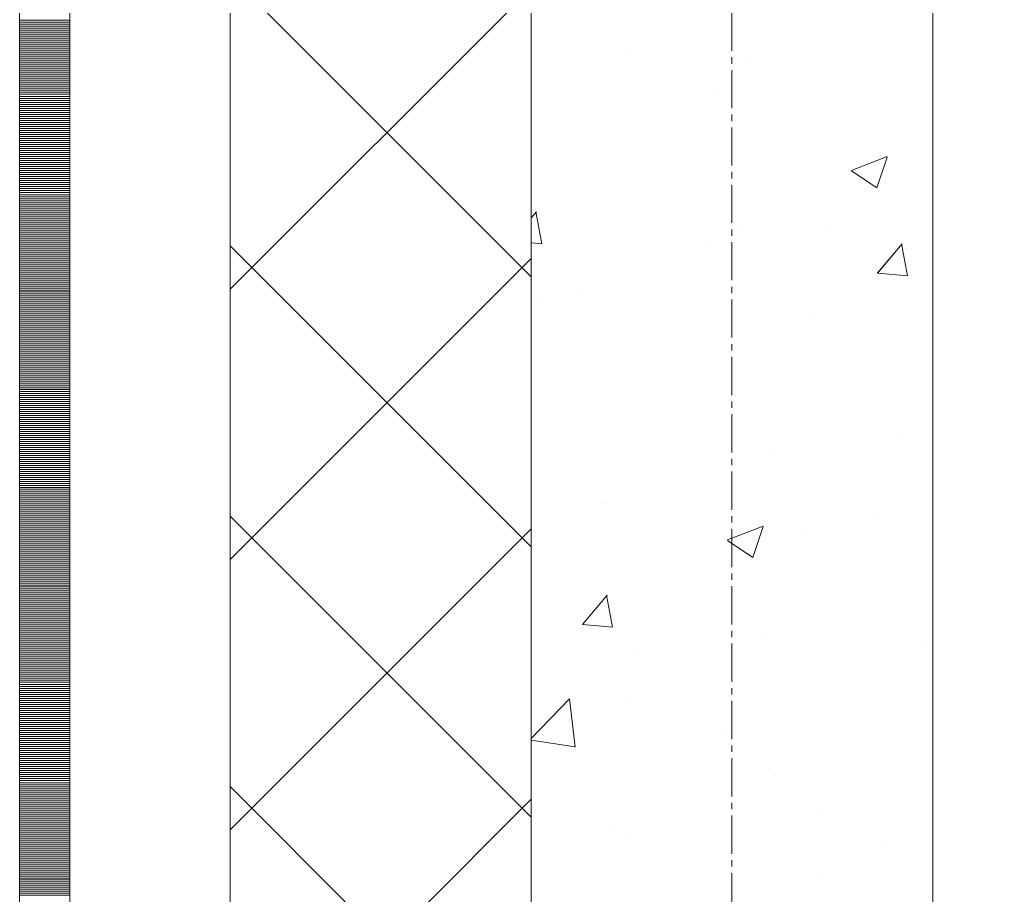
# Model space of a CAD drawing. Header units: millimetres. Extents: x 470010 to 1231400, y -134005 to 421770.
# Drawn here: x 806167.7 to 806654, y 139711.8 to 140148.3 of the extents above; entities that cross this region are included whole.
import ezdxf
from ezdxf.enums import TextEntityAlignment as Align

# ---------------------------------------------------------------- set-up
doc = ezdxf.new("R2010")
doc.units = ezdxf.units.MM
doc.linetypes.add('CENTER2', pattern=[28.575, 19.05, -3.175, 3.175, -3.175])
doc.linetypes.add('DASHED', pattern=[19.05, 12.7, -6.35])
doc.layers.get('Defpoints').update_dxf_attribs({"color": 140})
doc.layers.add('АР_Делит', color=120, linetype='Continuous', lineweight=0, plot=False)
for name, color, linetype, lineweight in [('АР_Стены ПЕНОблок', 52, 'Continuous', 20), ('АР_Тонкая', 254, 'Continuous', 5), ('АР_Утеплитель', 31, 'Continuous', 0), ('АР_Штриховка', 8, 'Continuous', 0)]:
    doc.layers.add(name, color=color, linetype=linetype, lineweight=lineweight)
doc.layers.add('РД_Оси_100', color=7, linetype='Continuous', lineweight=0, true_color=0x525252)
doc.styles.add('style1', font='ARIALN.TTF')

# ---------------------------------------------------------------- blocks, each defined once
blk = doc.blocks.new('СОШ_2200_АР_ОСИ_М100_28.05.24')
at = {"layer": 'АР_Делит', "color": 251, "linetype": 'DASHED', "true_color": 0x636466}
blk.add_lwpolyline([(114955, 135155), (114955, -355), (93595.036, -355), (93595.036, 13855), (94145, 13855), (94145, 68320), (66055, 68320), (66055, 13857.73), (83455, 13857.73), (83455, -355), (45245, -355), (45245, 13145), (44695, 13145), (44695, 26755), (45245, 26755), (45245, 68320), (20455, 68320), (20455, 26755), (27955, 26755), (27955, 13145), (-355, 13145), (-355, 100855)], dxfattribs=at)
at = {"layer": 'РД_Оси_100', "color": 251, "linetype": 'CENTER2', "true_color": 0x636466}
blk.add_line((0, -6155), (0, 139938.679), dxfattribs=at)
blk = doc.blocks.new('A$C9108343f')
at = {"layer": 'АР_Стены ПЕНОблок', "color": 18, "linetype": 'Continuous', "lineweight": 20, "true_color": 0x000000}
for p, q in [((140704.09, 313879.49), (140704.09, 237679.49)), ((140904.09, 237679.49), (140904.09, 313879.49))]:
    blk.add_line(p, q, dxfattribs=at)
at = {"layer": 'АР_Тонкая', "color": 18, "linetype": 'Continuous', "lineweight": 5, "true_color": 0x000000}
for p, q in [((140449.09, 313879.49), (140449.09, 237679.49)), ((140474.09, 313879.49), (140474.09, 237679.49)), ((140474.09, 237679.49), (140474.09, 313879.49)), ((140554.09, 237679.49), (140554.09, 313879.49))]:
    blk.add_line(p, q, dxfattribs=at)
at = {"layer": 'АР_Утеплитель', "color": 18, "linetype": 'Continuous', "lineweight": 0, "true_color": 0x000000}
for p, q in [((140554.09, 313879.49), (140554.09, 237679.49)), ((140704.09, 237679.49), (140704.09, 313879.49))]:
    blk.add_line(p, q, dxfattribs=at)
at = {"layer": 'АР_Штриховка', "color": 18, "linetype": 'Continuous', "lineweight": 0, "true_color": 0x000000}
for p, q in [((140704.09, 240386.38), (140554.09, 240536.38)), ((140554.09, 240380.09), (140704.09, 240530.09)), ((140449.09, 240514.24), (140474.09, 240514.24)), ((140449.09, 240513.24), (140474.09, 240513.24)), ((140449.09, 240512.24), (140474.09, 240512.24)), ((140449.09, 240511.24), (140474.09, 240511.24)), ((140449.09, 240510.24), (140474.09, 240510.24)), ((140449.09, 240509.24), (140474.09, 240509.24)), ((140449.09, 240508.24), (140474.09, 240508.24)), ((140449.09, 240507.24), (140474.09, 240507.24)), ((140449.09, 240506.24), (140474.09, 240506.24)), ((140449.09, 240505.24), (140474.09, 240505.24)), ((140449.09, 240504.24), (140474.09, 240504.24)), ((140449.09, 240503.24), (140474.09, 240503.24)), ((140449.09, 240502.24), (140474.09, 240502.24)), ((140449.09, 240501.24), (140474.09, 240501.24)), ((140449.09, 240500.24), (140474.09, 240500.24)), ((140449.09, 240499.24), (140474.09, 240499.24)), ((140449.09, 240498.24), (140474.09, 240498.24)), ((140449.09, 240497.24), (140474.09, 240497.24)), ((140449.09, 240496.24), (140474.09, 240496.24)), ((140753.46, 240498.26), (140753.46, 240498.26)), ((140812.24, 240496.25), (140812.24, 240496.25)), ((140449.09, 240495.24), (140474.09, 240495.24)), ((140449.09, 240494.24), (140474.09, 240494.24)), ((140449.09, 240493.24), (140474.09, 240493.24)), ((140449.09, 240492.24), (140474.09, 240492.24)), ((140449.09, 240491.24), (140474.09, 240491.24)), ((140449.09, 240490.24), (140474.09, 240490.24)), ((140449.09, 240489.24), (140474.09, 240489.24)), ((140449.09, 240488.24), (140474.09, 240488.24)), ((140449.09, 240487.24), (140474.09, 240487.24)), ((140449.09, 240486.24), (140474.09, 240486.24)), ((140449.09, 240485.24), (140474.09, 240485.24)), ((140449.09, 240484.24), (140474.09, 240484.24)), ((140449.09, 240483.24), (140474.09, 240483.24)), ((140449.09, 240482.24), (140474.09, 240482.24)), ((140449.09, 240481.24), (140474.09, 240481.24)), ((140449.09, 240480.24), (140474.09, 240480.24)), ((140449.09, 240479.24), (140474.09, 240479.24)), ((140449.09, 240478.24), (140474.09, 240478.24)), ((140449.09, 240477.24), (140474.09, 240477.24)), ((140796.73, 240479.33), (140796.73, 240479.33)), ((140449.09, 240476.24), (140474.09, 240476.24)), ((140449.09, 240475.24), (140474.09, 240475.24)), ((140449.09, 240474.24), (140474.09, 240474.24)), ((140449.09, 240473.24), (140474.09, 240473.24)), ((140449.09, 240472.24), (140474.09, 240472.24)), ((140449.09, 240471.24), (140474.09, 240471.24)), ((140449.09, 240470.24), (140474.09, 240470.24)), ((140449.09, 240469.24), (140474.09, 240469.24)), ((140449.09, 240468.24), (140474.09, 240468.24)), ((140449.09, 240467.24), (140474.09, 240467.24)), ((140449.09, 240466.24), (140474.09, 240466.24)), ((140449.09, 240465.24), (140474.09, 240465.24)), ((140449.09, 240464.24), (140474.09, 240464.24)), ((140449.09, 240463.24), (140474.09, 240463.24)), ((140449.09, 240462.24), (140474.09, 240462.24)), ((140449.09, 240461.24), (140474.09, 240461.24)), ((140449.09, 240460.24), (140474.09, 240460.24)), ((140449.09, 240459.24), (140474.09, 240459.24)), ((140449.09, 240458.24), (140474.09, 240458.24)), ((140449.09, 240457.24), (140474.09, 240457.24)), ((140449.09, 240456.24), (140474.09, 240456.24)), ((140449.09, 240455.24), (140474.09, 240455.24)), ((140449.09, 240454.24), (140474.09, 240454.24)), ((140449.09, 240453.24), (140474.09, 240453.24)), ((140449.09, 240452.24), (140474.09, 240452.24)), ((140449.09, 240451.24), (140474.09, 240451.24)), ((140449.09, 240450.24), (140474.09, 240450.24)), ((140449.09, 240449.24), (140474.09, 240449.24)), ((140449.09, 240448.24), (140474.09, 240448.24)), ((140449.09, 240447.24), (140474.09, 240447.24)), ((140449.09, 240446.24), (140474.09, 240446.24)), ((140449.09, 240445.24), (140474.09, 240445.24)), ((140449.09, 240444.24), (140474.09, 240444.24)), ((140449.09, 240443.24), (140474.09, 240443.24)), ((140863.67, 240439.36), (140881.45, 240446.19)), ((140876.23, 240430.66), (140881.38, 240446.01)), ((140449.09, 240442.24), (140474.09, 240442.24)), ((140449.09, 240441.24), (140474.09, 240441.24)), ((140449.09, 240440.24), (140474.09, 240440.24)), ((140449.09, 240439.24), (140474.09, 240439.24)), ((140449.09, 240438.24), (140474.09, 240438.24)), ((140863.59, 240439.18), (140876.22, 240430.66)), ((140449.09, 240437.24), (140474.09, 240437.24)), ((140449.09, 240436.24), (140474.09, 240436.24)), ((140449.09, 240435.24), (140474.09, 240435.24)), ((140449.09, 240434.24), (140474.09, 240434.24)), ((140449.09, 240433.24), (140474.09, 240433.24)), ((140449.09, 240432.24), (140474.09, 240432.24)), ((140449.09, 240431.24), (140474.09, 240431.24)), ((140449.09, 240430.24), (140474.09, 240430.24)), ((140449.09, 240429.24), (140474.09, 240429.24)), ((140449.09, 240428.24), (140474.09, 240428.24)), ((140449.09, 240427.24), (140474.09, 240427.24)), ((140449.09, 240426.24), (140474.09, 240426.24)), ((140449.09, 240425.24), (140474.09, 240425.24)), ((140449.09, 240424.24), (140474.09, 240424.24)), ((140449.09, 240423.24), (140474.09, 240423.24)), ((140449.09, 240422.24), (140474.09, 240422.24)), ((140449.09, 240421.24), (140474.09, 240421.24)), ((140449.09, 240420.24), (140474.09, 240420.24)), ((140449.09, 240419.24), (140474.09, 240419.24)), ((140449.09, 240418.24), (140474.09, 240418.24)), ((140704.09, 240415.73), (140706.62, 240418.74)), ((140709.31, 240402.76), (140706.37, 240418.68)), ((140449.09, 240417.24), (140474.09, 240417.24)), ((140449.09, 240416.24), (140474.09, 240416.24)), ((140449.09, 240415.24), (140474.09, 240415.24)), ((140449.09, 240414.24), (140474.09, 240414.24)), ((140449.09, 240413.24), (140474.09, 240413.24)), ((140449.09, 240412.24), (140474.09, 240412.24)), ((140449.09, 240411.24), (140474.09, 240411.24)), ((140449.09, 240410.24), (140474.09, 240410.24)), ((140449.09, 240409.24), (140474.09, 240409.24)), ((140449.09, 240408.24), (140474.09, 240408.24)), ((140809.15, 240411.69), (140809.15, 240411.69)), ((140850.47, 240409.37), (140850.47, 240409.37)), ((140449.09, 240407.24), (140474.09, 240407.24)), ((140449.09, 240406.24), (140474.09, 240406.24)), ((140449.09, 240405.24), (140474.09, 240405.24)), ((140449.09, 240404.24), (140474.09, 240404.24)), ((140449.09, 240403.24), (140474.09, 240403.24)), ((140449.09, 240402.24), (140474.09, 240402.24)), ((140449.09, 240401.24), (140474.09, 240401.24)), ((140449.09, 240400.24), (140474.09, 240400.24)), ((140449.09, 240399.24), (140474.09, 240399.24)), ((140704.09, 240251.68), (140554.09, 240401.68)), ((140704.09, 240403.29), (140709.55, 240402.81)), ((140790.27, 240402.69), (140790.27, 240402.69)), ((140876.56, 240388.21), (140888.8, 240402.8)), ((140891.49, 240386.82), (140888.56, 240402.74)), ((140890.32, 240400.27), (140890.32, 240400.27)), ((140449.09, 240398.24), (140474.09, 240398.24)), ((140449.09, 240397.24), (140474.09, 240397.24)), ((140449.09, 240396.24), (140474.09, 240396.24)), ((140449.09, 240395.24), (140474.09, 240395.24)), ((140449.09, 240394.24), (140474.09, 240394.24)), ((140554.09, 240245.39), (140704.09, 240395.39)), ((140449.09, 240393.24), (140474.09, 240393.24)), ((140449.09, 240392.24), (140474.09, 240392.24)), ((140449.09, 240391.24), (140474.09, 240391.24)), ((140449.09, 240390.24), (140474.09, 240390.24)), ((140449.09, 240389.24), (140474.09, 240389.24)), ((140449.09, 240388.24), (140474.09, 240388.24)), ((140449.09, 240387.24), (140474.09, 240387.24)), ((140449.09, 240386.24), (140474.09, 240386.24)), ((140449.09, 240385.24), (140474.09, 240385.24)), ((140449.09, 240384.24), (140474.09, 240384.24)), ((140876.56, 240388.2), (140891.74, 240386.87)), ((140449.09, 240383.24), (140474.09, 240383.24)), ((140449.09, 240382.24), (140474.09, 240382.24)), ((140449.09, 240381.24), (140474.09, 240381.24)), ((140449.09, 240380.24), (140474.09, 240380.24)), ((140449.09, 240379.24), (140474.09, 240379.24)), ((140729.91, 240379.15), (140729.91, 240379.15)), ((140449.09, 240378.24), (140474.09, 240378.24)), ((140449.09, 240377.24), (140474.09, 240377.24)), ((140449.09, 240376.24), (140474.09, 240376.24)), ((140449.09, 240375.24), (140474.09, 240375.24)), ((140449.09, 240374.24), (140474.09, 240374.24)), ((140708.24, 240374.3), (140708.24, 240374.3)), ((140449.09, 240373.24), (140474.09, 240373.24)), ((140449.09, 240372.24), (140474.09, 240372.24)), ((140449.09, 240371.24), (140474.09, 240371.24)), ((140449.09, 240370.24), (140474.09, 240370.24)), ((140449.09, 240369.24), (140474.09, 240369.24)), ((140449.09, 240368.24), (140474.09, 240368.24)), ((140449.09, 240367.24), (140474.09, 240367.24)), ((140449.09, 240366.24), (140474.09, 240366.24)), ((140449.09, 240365.24), (140474.09, 240365.24)), ((140843.83, 240368.58), (140843.83, 240368.58)), ((140449.09, 240364.24), (140474.09, 240364.24)), ((140449.09, 240363.24), (140474.09, 240363.24)), ((140449.09, 240362.24), (140474.09, 240362.24)), ((140449.09, 240361.24), (140474.09, 240361.24)), ((140449.09, 240360.24), (140474.09, 240360.24)), ((140449.09, 240359.24), (140474.09, 240359.24)), ((140449.09, 240358.24), (140474.09, 240358.24)), ((140449.09, 240357.24), (140474.09, 240357.24)), ((140449.09, 240356.24), (140474.09, 240356.24)), ((140449.09, 240355.24), (140474.09, 240355.24)), ((140449.09, 240354.24), (140474.09, 240354.24)), ((140449.09, 240353.24), (140474.09, 240353.24)), ((140449.09, 240352.24), (140474.09, 240352.24)), ((140449.09, 240351.24), (140474.09, 240351.24)), ((140449.09, 240350.24), (140474.09, 240350.24)), ((140449.09, 240349.24), (140474.09, 240349.24)), ((140449.09, 240348.24), (140474.09, 240348.24)), ((140449.09, 240347.24), (140474.09, 240347.24)), ((140449.09, 240346.24), (140474.09, 240346.24)), ((140449.09, 240345.24), (140474.09, 240345.24)), ((140449.09, 240344.24), (140474.09, 240344.24)), ((140449.09, 240343.24), (140474.09, 240343.24)), ((140449.09, 240342.24), (140474.09, 240342.24)), ((140449.09, 240341.24), (140474.09, 240341.24)), ((140449.09, 240340.24), (140474.09, 240340.24)), ((140449.09, 240339.24), (140474.09, 240339.24)), ((140449.09, 240338.24), (140474.09, 240338.24)), ((140449.09, 240337.24), (140474.09, 240337.24)), ((140449.09, 240336.24), (140474.09, 240336.24)), ((140449.09, 240335.24), (140474.09, 240335.24)), ((140449.09, 240334.24), (140474.09, 240334.24)), ((140449.09, 240333.24), (140474.09, 240333.24)), ((140449.09, 240332.24), (140474.09, 240332.24)), ((140449.09, 240331.24), (140474.09, 240331.24)), ((140449.09, 240330.24), (140474.09, 240330.24)), ((140449.09, 240329.24), (140474.09, 240329.24)), ((140449.09, 240328.24), (140474.09, 240328.24)), ((140449.09, 240327.24), (140474.09, 240327.24)), ((140449.09, 240326.24), (140474.09, 240326.24)), ((140806.06, 240327.14), (140806.06, 240327.14)), ((140449.09, 240325.24), (140474.09, 240325.24)), ((140449.09, 240324.24), (140474.09, 240324.24)), ((140449.09, 240323.24), (140474.09, 240323.24)), ((140449.09, 240322.24), (140474.09, 240322.24)), ((140449.09, 240321.24), (140474.09, 240321.24)), ((140449.09, 240320.24), (140474.09, 240320.24)), ((140449.09, 240319.24), (140474.09, 240319.24)), ((140449.09, 240318.24), (140474.09, 240318.24)), ((140449.09, 240317.24), (140474.09, 240317.24)), ((140449.09, 240316.24), (140474.09, 240316.24)), ((140449.09, 240315.24), (140474.09, 240315.24)), ((140449.09, 240314.24), (140474.09, 240314.24)), ((140449.09, 240313.24), (140474.09, 240313.24)), ((140449.09, 240312.24), (140474.09, 240312.24)), ((140449.09, 240311.24), (140474.09, 240311.24)), ((140449.09, 240310.24), (140474.09, 240310.24)), ((140449.09, 240309.24), (140474.09, 240309.24)), ((140449.09, 240308.24), (140474.09, 240308.24)), ((140449.09, 240307.24), (140474.09, 240307.24)), ((140449.09, 240306.24), (140474.09, 240306.24)), ((140887.09, 240308.46), (140887.09, 240308.46)), ((140449.09, 240305.24), (140474.09, 240305.24)), ((140449.09, 240304.24), (140474.09, 240304.24)), ((140449.09, 240303.24), (140474.09, 240303.24)), ((140449.09, 240302.24), (140474.09, 240302.24)), ((140449.09, 240301.24), (140474.09, 240301.24)), ((140449.09, 240300.24), (140474.09, 240300.24)), ((140449.09, 240299.24), (140474.09, 240299.24)), ((140449.09, 240298.24), (140474.09, 240298.24)), ((140449.09, 240297.24), (140474.09, 240297.24)), ((140823.5, 240300.09), (140823.5, 240300.09)), ((140449.09, 240296.24), (140474.09, 240296.24)), ((140449.09, 240295.24), (140474.09, 240295.24)), ((140449.09, 240294.24), (140474.09, 240294.24)), ((140449.09, 240293.24), (140474.09, 240293.24)), ((140449.09, 240292.24), (140474.09, 240292.24)), ((140449.09, 240291.24), (140474.09, 240291.24)), ((140449.09, 240290.24), (140474.09, 240290.24)), ((140449.09, 240289.24), (140474.09, 240289.24)), ((140449.09, 240288.24), (140474.09, 240288.24)), ((140449.09, 240287.24), (140474.09, 240287.24)), ((140449.09, 240286.24), (140474.09, 240286.24)), ((140449.09, 240285.24), (140474.09, 240285.24)), ((140449.09, 240284.24), (140474.09, 240284.24)), ((140449.09, 240283.24), (140474.09, 240283.24)), ((140449.09, 240282.24), (140474.09, 240282.24)), ((140449.09, 240281.24), (140474.09, 240281.24)), ((140449.09, 240280.24), (140474.09, 240280.24)), ((140449.09, 240279.24), (140474.09, 240279.24)), ((140449.09, 240278.24), (140474.09, 240278.24)), ((140449.09, 240277.24), (140474.09, 240277.24)), ((140449.09, 240276.24), (140474.09, 240276.24)), ((140449.09, 240275.24), (140474.09, 240275.24)), ((140449.09, 240274.24), (140474.09, 240274.24)), ((140449.09, 240273.24), (140474.09, 240273.24)), ((140449.09, 240272.24), (140474.09, 240272.24)), ((140739.74, 240273.58), (140739.74, 240273.58)), ((140449.09, 240271.24), (140474.09, 240271.24)), ((140449.09, 240270.24), (140474.09, 240270.24)), ((140449.09, 240269.24), (140474.09, 240269.24)), ((140449.09, 240268.24), (140474.09, 240268.24)), ((140449.09, 240267.24), (140474.09, 240267.24)), ((140875.33, 240267.86), (140875.33, 240267.86)), ((140449.09, 240266.24), (140474.09, 240266.24)), ((140449.09, 240265.24), (140474.09, 240265.24)), ((140449.09, 240264.24), (140474.09, 240264.24)), ((140449.09, 240263.24), (140474.09, 240263.24)), ((140704.09, 240116.97), (140554.09, 240266.97)), ((140449.09, 240262.24), (140474.09, 240262.24)), ((140449.09, 240261.24), (140474.09, 240261.24)), ((140449.09, 240260.24), (140474.09, 240260.24)), ((140449.09, 240259.24), (140474.09, 240259.24)), ((140449.09, 240258.24), (140474.09, 240258.24)), ((140554.09, 240110.69), (140704.09, 240260.69)), ((140801.87, 240255.17), (140819.65, 240262)), ((140814.42, 240246.47), (140819.57, 240261.82)), ((140839.98, 240257.82), (140839.98, 240257.82)), ((140449.09, 240257.24), (140474.09, 240257.24)), ((140449.09, 240256.24), (140474.09, 240256.24)), ((140449.09, 240255.24), (140474.09, 240255.24)), ((140449.09, 240254.24), (140474.09, 240254.24)), ((140449.09, 240253.24), (140474.09, 240253.24)), ((140801.78, 240254.99), (140814.42, 240246.47)), ((140449.09, 240252.24), (140474.09, 240252.24)), ((140449.09, 240251.24), (140474.09, 240251.24)), ((140449.09, 240250.24), (140474.09, 240250.24)), ((140449.09, 240249.24), (140474.09, 240249.24)), ((140449.09, 240248.24), (140474.09, 240248.24)), ((140449.09, 240247.24), (140474.09, 240247.24)), ((140449.09, 240246.24), (140474.09, 240246.24)), ((140449.09, 240245.24), (140474.09, 240245.24)), ((140449.09, 240244.24), (140474.09, 240244.24)), ((140449.09, 240243.24), (140474.09, 240243.24)), ((140449.09, 240242.24), (140474.09, 240242.24)), ((140449.09, 240241.24), (140474.09, 240241.24)), ((140449.09, 240240.24), (140474.09, 240240.24)), ((140449.09, 240239.24), (140474.09, 240239.24)), ((140449.09, 240238.24), (140474.09, 240238.24)), ((140802.97, 240242.58), (140802.97, 240242.58)), ((140449.09, 240237.24), (140474.09, 240237.24)), ((140449.09, 240236.24), (140474.09, 240236.24)), ((140449.09, 240235.24), (140474.09, 240235.24)), ((140449.09, 240234.24), (140474.09, 240234.24)), ((140449.09, 240233.24), (140474.09, 240233.24)), ((140449.09, 240232.24), (140474.09, 240232.24)), ((140449.09, 240231.24), (140474.09, 240231.24)), ((140449.09, 240230.24), (140474.09, 240230.24)), ((140449.09, 240229.24), (140474.09, 240229.24)), ((140449.09, 240228.24), (140474.09, 240228.24)), ((140449.09, 240227.24), (140474.09, 240227.24)), ((140449.09, 240226.24), (140474.09, 240226.24)), ((140449.09, 240225.24), (140474.09, 240225.24)), ((140449.09, 240224.24), (140474.09, 240224.24)), ((140729.62, 240213.09), (140741.86, 240227.68)), ((140744.55, 240211.7), (140741.61, 240227.63)), ((140449.09, 240223.24), (140474.09, 240223.24)), ((140449.09, 240222.24), (140474.09, 240222.24)), ((140449.09, 240221.24), (140474.09, 240221.24)), ((140449.09, 240220.24), (140474.09, 240220.24)), ((140449.09, 240219.24), (140474.09, 240219.24)), ((140449.09, 240218.24), (140474.09, 240218.24)), ((140449.09, 240217.24), (140474.09, 240217.24)), ((140449.09, 240216.24), (140474.09, 240216.24)), ((140449.09, 240215.24), (140474.09, 240215.24)), ((140449.09, 240214.24), (140474.09, 240214.24)), ((140449.09, 240213.24), (140474.09, 240213.24)), ((140449.09, 240212.24), (140474.09, 240212.24)), ((140449.09, 240211.24), (140474.09, 240211.24)), ((140449.09, 240210.24), (140474.09, 240210.24)), ((140449.09, 240209.24), (140474.09, 240209.24)), ((140729.62, 240213.08), (140744.8, 240211.75)), ((140449.09, 240208.24), (140474.09, 240208.24)), ((140449.09, 240207.24), (140474.09, 240207.24)), ((140449.09, 240206.24), (140474.09, 240206.24)), ((140449.09, 240205.24), (140474.09, 240205.24)), ((140449.09, 240204.24), (140474.09, 240204.24)), ((140820.27, 240208.28), (140820.27, 240208.28)), ((140449.09, 240203.24), (140474.09, 240203.24)), ((140449.09, 240202.24), (140474.09, 240202.24)), ((140449.09, 240201.24), (140474.09, 240201.24)), ((140449.09, 240200.24), (140474.09, 240200.24)), ((140449.09, 240199.24), (140474.09, 240199.24)), ((140756.68, 240199.91), (140756.68, 240199.91)), ((140900.84, 240202.05), (140900.84, 240202.05)), ((140449.09, 240198.24), (140474.09, 240198.24)), ((140449.09, 240197.24), (140474.09, 240197.24)), ((140449.09, 240196.24), (140474.09, 240196.24)), ((140449.09, 240195.24), (140474.09, 240195.24)), ((140449.09, 240194.24), (140474.09, 240194.24)), ((140449.09, 240193.24), (140474.09, 240193.24)), ((140449.09, 240192.24), (140474.09, 240192.24)), ((140449.09, 240191.24), (140474.09, 240191.24)), ((140449.09, 240190.24), (140474.09, 240190.24)), ((140449.09, 240189.24), (140474.09, 240189.24)), ((140449.09, 240188.24), (140474.09, 240188.24)), ((140449.09, 240187.24), (140474.09, 240187.24)), ((140449.09, 240186.24), (140474.09, 240186.24)), ((140449.09, 240185.24), (140474.09, 240185.24)), ((140449.09, 240184.24), (140474.09, 240184.24)), ((140449.09, 240183.24), (140474.09, 240183.24)), ((140449.09, 240182.24), (140474.09, 240182.24)), ((140449.09, 240181.24), (140474.09, 240181.24)), ((140449.09, 240180.24), (140474.09, 240180.24)), ((140449.09, 240179.24), (140474.09, 240179.24)), ((140449.09, 240178.24), (140474.09, 240178.24)), ((140449.09, 240177.24), (140474.09, 240177.24)), ((140449.09, 240176.24), (140474.09, 240176.24)), ((140449.09, 240175.24), (140474.09, 240175.24)), ((140704.09, 240156.2), (140723.18, 240176.09)), ((140725.94, 240151.96), (140723.13, 240176.09)), ((140752.72, 240176.62), (140752.72, 240176.62)), ((140449.09, 240174.24), (140474.09, 240174.24)), ((140449.09, 240173.24), (140474.09, 240173.24)), ((140449.09, 240172.24), (140474.09, 240172.24)), ((140449.09, 240171.24), (140474.09, 240171.24)), ((140449.09, 240170.24), (140474.09, 240170.24)), ((140449.09, 240169.24), (140474.09, 240169.24)), ((140449.09, 240168.24), (140474.09, 240168.24)), ((140449.09, 240167.24), (140474.09, 240167.24)), ((140449.09, 240166.24), (140474.09, 240166.24)), ((140449.09, 240165.24), (140474.09, 240165.24)), ((140449.09, 240164.24), (140474.09, 240164.24)), ((140449.09, 240163.24), (140474.09, 240163.24)), ((140449.09, 240162.24), (140474.09, 240162.24)), ((140449.09, 240161.24), (140474.09, 240161.24)), ((140449.09, 240160.24), (140474.09, 240160.24)), ((140449.09, 240159.24), (140474.09, 240159.24)), ((140449.09, 240158.24), (140474.09, 240158.24)), ((140449.09, 240157.24), (140474.09, 240157.24)), ((140449.09, 240156.24), (140474.09, 240156.24)), ((140704.09, 240155.43), (140725.95, 240152.04)), ((140799.88, 240158.03), (140799.88, 240158.03)), ((140449.09, 240155.24), (140474.09, 240155.24)), ((140449.09, 240154.24), (140474.09, 240154.24)), ((140449.09, 240153.24), (140474.09, 240153.24)), ((140449.09, 240152.24), (140474.09, 240152.24)), ((140449.09, 240151.24), (140474.09, 240151.24)), ((140449.09, 240150.24), (140474.09, 240150.24)), ((140449.09, 240149.24), (140474.09, 240149.24)), ((140449.09, 240148.24), (140474.09, 240148.24)), ((140449.09, 240147.24), (140474.09, 240147.24)), ((140449.09, 240146.24), (140474.09, 240146.24)), ((140449.09, 240145.24), (140474.09, 240145.24)), ((140449.09, 240144.24), (140474.09, 240144.24)), ((140449.09, 240143.24), (140474.09, 240143.24)), ((140449.09, 240142.24), (140474.09, 240142.24)), ((140449.09, 240141.24), (140474.09, 240141.24)), ((140449.09, 240140.24), (140474.09, 240140.24)), ((140449.09, 240139.24), (140474.09, 240139.24)), ((140449.09, 240138.24), (140474.09, 240138.24)), ((140449.09, 240137.24), (140474.09, 240137.24)), ((140449.09, 240136.24), (140474.09, 240136.24)), ((140825.87, 240138.06), (140825.87, 240138.06)), ((140449.09, 240135.24), (140474.09, 240135.24)), ((140449.09, 240134.24), (140474.09, 240134.24)), ((140449.09, 240133.24), (140474.09, 240133.24)), ((140449.09, 240132.24), (140474.09, 240132.24)), ((140449.09, 240131.24), (140474.09, 240131.24)), ((140704.09, 239982.27), (140554.09, 240132.27)), ((140449.09, 240130.24), (140474.09, 240130.24)), ((140449.09, 240129.24), (140474.09, 240129.24)), ((140449.09, 240128.24), (140474.09, 240128.24)), ((140449.09, 240127.24), (140474.09, 240127.24)), ((140449.09, 240126.24), (140474.09, 240126.24)), ((140449.09, 240125.24), (140474.09, 240125.24)), ((140449.09, 240124.24), (140474.09, 240124.24)), ((140449.09, 240123.24), (140474.09, 240123.24)), ((140449.09, 240122.24), (140474.09, 240122.24)), ((140554.09, 239975.98), (140704.09, 240125.98)), ((140449.09, 240121.24), (140474.09, 240121.24)), ((140449.09, 240120.24), (140474.09, 240120.24)), ((140449.09, 240119.24), (140474.09, 240119.24)), ((140449.09, 240118.24), (140474.09, 240118.24)), ((140449.09, 240117.24), (140474.09, 240117.24)), ((140849.65, 240120.77), (140849.65, 240120.77)), ((140449.09, 240116.24), (140474.09, 240116.24)), ((140449.09, 240115.24), (140474.09, 240115.24)), ((140449.09, 240114.24), (140474.09, 240114.24)), ((140449.09, 240113.24), (140474.09, 240113.24)), ((140449.09, 240112.24), (140474.09, 240112.24)), ((140449.09, 240111.24), (140474.09, 240111.24)), ((140449.09, 240110.24), (140474.09, 240110.24)), ((140449.09, 240109.24), (140474.09, 240109.24)), ((140449.09, 240108.24), (140474.09, 240108.24)), ((140449.09, 240107.24), (140474.09, 240107.24)), ((140743.83, 240109.67), (140743.83, 240109.67)), ((140753.45, 240108.1), (140753.45, 240108.1)), ((140449.09, 240106.24), (140474.09, 240106.24)), ((140449.09, 240105.24), (140474.09, 240105.24)), ((140449.09, 240104.24), (140474.09, 240104.24)), ((140449.09, 240103.24), (140474.09, 240103.24)), ((140449.09, 240102.24), (140474.09, 240102.24)), ((140879.42, 240103.94), (140879.42, 240103.94)), ((140449.09, 240101.24), (140474.09, 240101.24)), ((140449.09, 240100.24), (140474.09, 240100.24)), ((140449.09, 240099.24), (140474.09, 240099.24)), ((140449.09, 240098.24), (140474.09, 240098.24)), ((140449.09, 240097.24), (140474.09, 240097.24)), ((140449.09, 240096.24), (140474.09, 240096.24)), ((140449.09, 240095.24), (140474.09, 240095.24)), ((140449.09, 240094.24), (140474.09, 240094.24)), ((140449.09, 240093.24), (140474.09, 240093.24)), ((140449.09, 240092.24), (140474.09, 240092.24)), ((140449.09, 240091.24), (140474.09, 240091.24)), ((140449.09, 240090.24), (140474.09, 240090.24)), ((140449.09, 240089.24), (140474.09, 240089.24)), ((140449.09, 240088.24), (140474.09, 240088.24)), ((140849.72, 240087.73), (140849.72, 240087.73)), ((140449.09, 240087.24), (140474.09, 240087.24)), ((140449.09, 240086.24), (140474.09, 240086.24)), ((140449.09, 240085.24), (140474.09, 240085.24)), ((140449.09, 240084.24), (140474.09, 240084.24)), ((140449.09, 240083.24), (140474.09, 240083.24)), ((140449.09, 240082.24), (140474.09, 240082.24)), ((140449.09, 240081.24), (140474.09, 240081.24)), ((140449.09, 240080.24), (140474.09, 240080.24)), ((140449.09, 240079.24), (140474.09, 240079.24)), ((140449.09, 240078.24), (140474.09, 240078.24))]:
    blk.add_line(p, q, dxfattribs=at)
at = {"layer": 'РД_Оси_100'}
blk.add_blockref('СОШ_2200_АР_ОСИ_М100_28.05.24', (140804.09, 223079.49), dxfattribs=at)
at = {"layer": 'Defpoints', "color": 18, "true_color": 0x000000, "style": 'style1'}
for p in [(143949.34, 316089.12), (143974.98, 281639.5), (143890.4, 273244.71), (143839.99, 264276.81), (143967.75, 254892.38), (12251.96, 104178.14), (12382.58, 96023.14)]:
    blk.add_attdef('АР-ПОМЕЩЕНИЕ:НАИМЕНОВАНИЕ', text='', height=100, dxfattribs=at).set_placement(p, align=Align.MIDDLE)
at = {"layer": 'Defpoints', "color": 18, "true_color": 0x000000, "style": 'style1', "flags": 8}
for p in [(143951.3, 279099.09), (143848.34, 269251.11), (143875.33, 260094.25), (144049.74, 250824.7), (163419.28, 238153.36), (155897.46, 237965.97), (183037.2, 237965.97), (143342.94, 237876.19)]:
    blk.add_attdef('АР-ПОМЕЩЕНИЕ:НАИМЕНОВАНИЕ', text='', height=100, dxfattribs=at).set_placement(p, align=Align.MIDDLE)

msp = doc.modelspace()

# ---------------------------------------------------------------- linework, layer by layer
at = {"layer": 'АР_Стены ПЕНОблок', "color": 18, "linetype": 'Continuous', "lineweight": 20, "true_color": 0x000000}
for p, q in [((806422.706, 213513.251), (806422.706, 137313.251)), ((806622.706, 137313.251), (806622.706, 213513.251))]:
    msp.add_line(p, q, dxfattribs=at)
at = {"layer": 'АР_Тонкая', "color": 18, "linetype": 'Continuous', "lineweight": 5, "true_color": 0x000000}
for p, q in [((806167.706, 213513.251), (806167.706, 137313.251)), ((806192.706, 213513.251), (806192.706, 137313.251)), ((806192.706, 137313.251), (806192.706, 213513.251)), ((806272.706, 137313.251), (806272.706, 213513.251))]:
    msp.add_line(p, q, dxfattribs=at)
at = {"layer": 'АР_Утеплитель', "color": 18, "linetype": 'Continuous', "lineweight": 0, "true_color": 0x000000}
for p, q in [((806272.706, 213513.251), (806272.706, 137313.251)), ((806422.706, 137313.251), (806422.706, 213513.251))]:
    msp.add_line(p, q, dxfattribs=at)
at = {"layer": 'АР_Штриховка', "color": 18, "linetype": 'Continuous', "lineweight": 0, "true_color": 0x000000}
for p, q in [((806422.706, 140020.139), (806272.706, 140170.139)), ((806272.706, 140013.852), (806422.706, 140163.852)), ((806167.706, 140148), (806192.706, 140148)), ((806167.706, 140147), (806192.706, 140147)), ((806167.706, 140146), (806192.706, 140146)), ((806167.706, 140145), (806192.706, 140145)), ((806167.706, 140144), (806192.706, 140144)), ((806167.706, 140143), (806192.706, 140143)), ((806167.706, 140142), (806192.706, 140142)), ((806167.706, 140141), (806192.706, 140141)), ((806167.706, 140140), (806192.706, 140140)), ((806167.706, 140139), (806192.706, 140139)), ((806167.706, 140138), (806192.706, 140138)), ((806167.706, 140137), (806192.706, 140137)), ((806167.706, 140136), (806192.706, 140136)), ((806167.706, 140135), (806192.706, 140135)), ((806167.706, 140134), (806192.706, 140134)), ((806167.706, 140133), (806192.706, 140133)), ((806167.706, 140132), (806192.706, 140132)), ((806167.706, 140131), (806192.706, 140131)), ((806167.706, 140130), (806192.706, 140130)), ((806167.706, 140129), (806192.706, 140129)), ((806167.706, 140128), (806192.706, 140128)), ((806167.706, 140127), (806192.706, 140127)), ((806167.706, 140126), (806192.706, 140126)), ((806167.706, 140125), (806192.706, 140125)), ((806167.706, 140124), (806192.706, 140124)), ((806167.706, 140123), (806192.706, 140123)), ((806167.706, 140122), (806192.706, 140122)), ((806167.706, 140121), (806192.706, 140121)), ((806167.706, 140120), (806192.706, 140120)), ((806167.706, 140119), (806192.706, 140119)), ((806167.706, 140118), (806192.706, 140118)), ((806167.706, 140117), (806192.706, 140117)), ((806167.706, 140116), (806192.706, 140116)), ((806167.706, 140115), (806192.706, 140115)), ((806167.706, 140114), (806192.706, 140114)), ((806167.706, 140113), (806192.706, 140113)), ((806167.706, 140112), (806192.706, 140112)), ((806167.706, 140111), (806192.706, 140111)), ((806167.706, 140110), (806192.706, 140110)), ((806167.706, 140109), (806192.706, 140109)), ((806167.706, 140108), (806192.706, 140108)), ((806167.706, 140107), (806192.706, 140107)), ((806167.706, 140106), (806192.706, 140106)), ((806167.706, 140105), (806192.706, 140105)), ((806167.706, 140104), (806192.706, 140104)), ((806167.706, 140103), (806192.706, 140103)), ((806167.706, 140102), (806192.706, 140102)), ((806167.706, 140101), (806192.706, 140101)), ((806167.706, 140100), (806192.706, 140100)), ((806167.706, 140099), (806192.706, 140099)), ((806167.706, 140098), (806192.706, 140098)), ((806167.706, 140097), (806192.706, 140097)), ((806167.706, 140096), (806192.706, 140096)), ((806167.706, 140095), (806192.706, 140095)), ((806167.706, 140094), (806192.706, 140094)), ((806167.706, 140093), (806192.706, 140093)), ((806167.706, 140092), (806192.706, 140092)), ((806167.706, 140091), (806192.706, 140091)), ((806167.706, 140090), (806192.706, 140090)), ((806167.706, 140089), (806192.706, 140089)), ((806167.706, 140088), (806192.706, 140088)), ((806167.706, 140087), (806192.706, 140087)), ((806167.706, 140086), (806192.706, 140086)), ((806167.706, 140085), (806192.706, 140085)), ((806167.706, 140084), (806192.706, 140084)), ((806167.706, 140083), (806192.706, 140083)), ((806167.706, 140082), (806192.706, 140082)), ((806167.706, 140081), (806192.706, 140081)), ((806167.706, 140080), (806192.706, 140080)), ((806167.706, 140079), (806192.706, 140079)), ((806582.28, 140073.119), (806600.065, 140079.946)), ((806594.839, 140064.417), (806599.989, 140079.767)), ((806167.706, 140078), (806192.706, 140078)), ((806167.706, 140077), (806192.706, 140077)), ((806167.706, 140076), (806192.706, 140076)), ((806167.706, 140075), (806192.706, 140075)), ((806167.706, 140074), (806192.706, 140074)), ((806167.706, 140073), (806192.706, 140073)), ((806167.706, 140072), (806192.706, 140072)), ((806167.706, 140071), (806192.706, 140071)), ((806167.706, 140070), (806192.706, 140070)), ((806167.706, 140069), (806192.706, 140069)), ((806582.199, 140072.941), (806594.834, 140064.419)), ((806167.706, 140068), (806192.706, 140068)), ((806167.706, 140067), (806192.706, 140067)), ((806167.706, 140066), (806192.706, 140066)), ((806167.706, 140065), (806192.706, 140065)), ((806167.706, 140064), (806192.706, 140064)), ((806167.706, 140063), (806192.706, 140063)), ((806167.706, 140062), (806192.706, 140062)), ((806167.706, 140061), (806192.706, 140061)), ((806167.706, 140060), (806192.706, 140060)), ((806167.706, 140059), (806192.706, 140059)), ((806167.706, 140058), (806192.706, 140058)), ((806167.706, 140057), (806192.706, 140057)), ((806167.706, 140056), (806192.706, 140056)), ((806167.706, 140055), (806192.706, 140055)), ((806167.706, 140054), (806192.706, 140054)), ((806167.706, 140053), (806192.706, 140053)), ((806167.706, 140052), (806192.706, 140052)), ((806167.706, 140051), (806192.706, 140051)), ((806167.706, 140050), (806192.706, 140050)), ((806422.706, 140049.488), (806425.231, 140052.496)), ((806427.921, 140036.52), (806424.984, 140052.441)), ((806167.706, 140049), (806192.706, 140049)), ((806167.706, 140048), (806192.706, 140048)), ((806167.706, 140047), (806192.706, 140047)), ((806167.706, 140046), (806192.706, 140046)), ((806167.706, 140045), (806192.706, 140045)), ((806167.706, 140044), (806192.706, 140044)), ((806167.706, 140043), (806192.706, 140043)), ((806167.706, 140042), (806192.706, 140042)), ((806167.706, 140041), (806192.706, 140041)), ((806167.706, 140040), (806192.706, 140040)), ((806167.706, 140039), (806192.706, 140039)), ((806167.706, 140038), (806192.706, 140038)), ((806167.706, 140037), (806192.706, 140037)), ((806167.706, 140036), (806192.706, 140036)), ((806167.706, 140035), (806192.706, 140035)), ((806422.706, 139885.435), (806272.706, 140035.435)), ((806422.706, 140037.043), (806428.167, 140036.565)), ((806595.17, 140021.964), (806607.415, 140036.557)), ((806610.105, 140020.58), (806607.168, 140036.502)), ((806167.706, 140034), (806192.706, 140034)), ((806167.706, 140033), (806192.706, 140033)), ((806167.706, 140032), (806192.706, 140032)), ((806167.706, 140031), (806192.706, 140031)), ((806167.706, 140030), (806192.706, 140030)), ((806167.706, 140029), (806192.706, 140029)), ((806167.706, 140028), (806192.706, 140028)), ((806167.706, 140027), (806192.706, 140027)), ((806167.706, 140026), (806192.706, 140026)), ((806167.706, 140025), (806192.706, 140025)), ((806272.706, 139879.148), (806422.706, 140029.148)), ((806167.706, 140024), (806192.706, 140024)), ((806167.706, 140023), (806192.706, 140023)), ((806167.706, 140022), (806192.706, 140022)), ((806167.706, 140021), (806192.706, 140021)), ((806595.169, 140021.954), (806610.351, 140020.626)), ((806167.706, 140020), (806192.706, 140020)), ((806167.706, 140019), (806192.706, 140019)), ((806167.706, 140018), (806192.706, 140018)), ((806167.706, 140017), (806192.706, 140017)), ((806167.706, 140016), (806192.706, 140016)), ((806167.706, 140015), (806192.706, 140015)), ((806167.706, 140014), (806192.706, 140014)), ((806167.706, 140013), (806192.706, 140013)), ((806167.706, 140012), (806192.706, 140012)), ((806167.706, 140011), (806192.706, 140011)), ((806167.706, 140010), (806192.706, 140010)), ((806167.706, 140009), (806192.706, 140009)), ((806167.706, 140008), (806192.706, 140008)), ((806167.706, 140007), (806192.706, 140007)), ((806167.706, 140006), (806192.706, 140006)), ((806167.706, 140005), (806192.706, 140005)), ((806167.706, 140004), (806192.706, 140004)), ((806167.706, 140003), (806192.706, 140003)), ((806167.706, 140002), (806192.706, 140002)), ((806167.706, 140001), (806192.706, 140001)), ((806167.706, 140000), (806192.706, 140000)), ((806167.706, 139999), (806192.706, 139999)), ((806167.706, 139998), (806192.706, 139998)), ((806167.706, 139997), (806192.706, 139997)), ((806167.706, 139996), (806192.706, 139996)), ((806167.706, 139995), (806192.706, 139995)), ((806167.706, 139994), (806192.706, 139994)), ((806167.706, 139993), (806192.706, 139993)), ((806167.706, 139992), (806192.706, 139992)), ((806167.706, 139991), (806192.706, 139991)), ((806167.706, 139990), (806192.706, 139990)), ((806167.706, 139989), (806192.706, 139989)), ((806167.706, 139988), (806192.706, 139988)), ((806167.706, 139987), (806192.706, 139987)), ((806167.706, 139986), (806192.706, 139986)), ((806167.706, 139985), (806192.706, 139985)), ((806167.706, 139984), (806192.706, 139984)), ((806167.706, 139983), (806192.706, 139983)), ((806167.706, 139982), (806192.706, 139982)), ((806167.706, 139981), (806192.706, 139981)), ((806167.706, 139980), (806192.706, 139980)), ((806167.706, 139979), (806192.706, 139979)), ((806167.706, 139978), (806192.706, 139978)), ((806167.706, 139977), (806192.706, 139977)), ((806167.706, 139976), (806192.706, 139976)), ((806167.706, 139975), (806192.706, 139975)), ((806167.706, 139974), (806192.706, 139974)), ((806167.706, 139973), (806192.706, 139973)), ((806167.706, 139972), (806192.706, 139972)), ((806167.706, 139971), (806192.706, 139971)), ((806167.706, 139970), (806192.706, 139970)), ((806167.706, 139969), (806192.706, 139969)), ((806167.706, 139968), (806192.706, 139968)), ((806167.706, 139967), (806192.706, 139967)), ((806167.706, 139966), (806192.706, 139966)), ((806167.706, 139965), (806192.706, 139965)), ((806167.706, 139964), (806192.706, 139964)), ((806167.706, 139963), (806192.706, 139963)), ((806167.706, 139962), (806192.706, 139962)), ((806167.706, 139961), (806192.706, 139961)), ((806167.706, 139960), (806192.706, 139960)), ((806167.706, 139959), (806192.706, 139959)), ((806167.706, 139958), (806192.706, 139958)), ((806167.706, 139957), (806192.706, 139957)), ((806167.706, 139956), (806192.706, 139956)), ((806167.706, 139955), (806192.706, 139955)), ((806167.706, 139954), (806192.706, 139954)), ((806167.706, 139953), (806192.706, 139953)), ((806167.706, 139952), (806192.706, 139952)), ((806167.706, 139951), (806192.706, 139951)), ((806167.706, 139950), (806192.706, 139950)), ((806167.706, 139949), (806192.706, 139949)), ((806167.706, 139948), (806192.706, 139948)), ((806167.706, 139947), (806192.706, 139947)), ((806167.706, 139946), (806192.706, 139946)), ((806167.706, 139945), (806192.706, 139945)), ((806167.706, 139944), (806192.706, 139944)), ((806167.706, 139943), (806192.706, 139943)), ((806167.706, 139942), (806192.706, 139942)), ((806167.706, 139941), (806192.706, 139941)), ((806167.706, 139940), (806192.706, 139940)), ((806167.706, 139939), (806192.706, 139939)), ((806167.706, 139938), (806192.706, 139938)), ((806167.706, 139937), (806192.706, 139937)), ((806167.706, 139936), (806192.706, 139936)), ((806167.706, 139935), (806192.706, 139935)), ((806167.706, 139934), (806192.706, 139934)), ((806167.706, 139933), (806192.706, 139933)), ((806167.706, 139932), (806192.706, 139932)), ((806167.706, 139931), (806192.706, 139931)), ((806167.706, 139930), (806192.706, 139930)), ((806167.706, 139929), (806192.706, 139929)), ((806167.706, 139928), (806192.706, 139928)), ((806167.706, 139927), (806192.706, 139927)), ((806167.706, 139926), (806192.706, 139926)), ((806167.706, 139925), (806192.706, 139925)), ((806167.706, 139924), (806192.706, 139924)), ((806167.706, 139923), (806192.706, 139923)), ((806167.706, 139922), (806192.706, 139922)), ((806167.706, 139921), (806192.706, 139921)), ((806167.706, 139920), (806192.706, 139920)), ((806167.706, 139919), (806192.706, 139919)), ((806167.706, 139918), (806192.706, 139918)), ((806167.706, 139917), (806192.706, 139917)), ((806167.706, 139916), (806192.706, 139916)), ((806167.706, 139915), (806192.706, 139915)), ((806167.706, 139914), (806192.706, 139914)), ((806167.706, 139913), (806192.706, 139913)), ((806167.706, 139912), (806192.706, 139912)), ((806167.706, 139911), (806192.706, 139911)), ((806167.706, 139910), (806192.706, 139910)), ((806167.706, 139909), (806192.706, 139909)), ((806167.706, 139908), (806192.706, 139908)), ((806167.706, 139907), (806192.706, 139907)), ((806167.706, 139906), (806192.706, 139906)), ((806167.706, 139905), (806192.706, 139905)), ((806167.706, 139904), (806192.706, 139904)), ((806167.706, 139903), (806192.706, 139903)), ((806167.706, 139902), (806192.706, 139902)), ((806167.706, 139901), (806192.706, 139901)), ((806167.706, 139900), (806192.706, 139900)), ((806167.706, 139899), (806192.706, 139899)), ((806422.706, 139750.731), (806272.706, 139900.731)), ((806167.706, 139898), (806192.706, 139898)), ((806167.706, 139897), (806192.706, 139897)), ((806167.706, 139896), (806192.706, 139896)), ((806167.706, 139895), (806192.706, 139895)), ((806167.706, 139894), (806192.706, 139894)), ((806272.706, 139744.444), (806422.706, 139894.444)), ((806520.478, 139888.931), (806538.263, 139895.758)), ((806533.037, 139880.23), (806538.187, 139895.579)), ((806167.706, 139893), (806192.706, 139893)), ((806167.706, 139892), (806192.706, 139892)), ((806167.706, 139891), (806192.706, 139891)), ((806167.706, 139890), (806192.706, 139890)), ((806167.706, 139889), (806192.706, 139889)), ((806167.706, 139888), (806192.706, 139888)), ((806167.706, 139887), (806192.706, 139887)), ((806167.706, 139886), (806192.706, 139886)), ((806167.706, 139885), (806192.706, 139885)), ((806167.706, 139884), (806192.706, 139884)), ((806520.397, 139888.753), (806533.032, 139880.231)), ((806167.706, 139883), (806192.706, 139883)), ((806167.706, 139882), (806192.706, 139882)), ((806167.706, 139881), (806192.706, 139881)), ((806167.706, 139880), (806192.706, 139880)), ((806167.706, 139879), (806192.706, 139879)), ((806167.706, 139878), (806192.706, 139878)), ((806167.706, 139877), (806192.706, 139877)), ((806167.706, 139876), (806192.706, 139876)), ((806167.706, 139875), (806192.706, 139875)), ((806167.706, 139874), (806192.706, 139874)), ((806167.706, 139873), (806192.706, 139873)), ((806167.706, 139872), (806192.706, 139872)), ((806167.706, 139871), (806192.706, 139871)), ((806167.706, 139870), (806192.706, 139870)), ((806167.706, 139869), (806192.706, 139869)), ((806167.706, 139868), (806192.706, 139868)), ((806167.706, 139867), (806192.706, 139867)), ((806167.706, 139866), (806192.706, 139866)), ((806167.706, 139865), (806192.706, 139865)), ((806167.706, 139864), (806192.706, 139864)), ((806167.706, 139863), (806192.706, 139863)), ((806167.706, 139862), (806192.706, 139862)), ((806167.706, 139861), (806192.706, 139861)), ((806167.706, 139860), (806192.706, 139860)), ((806448.229, 139846.846), (806460.474, 139861.44)), ((806463.163, 139845.463), (806460.227, 139861.384)), ((806167.706, 139859), (806192.706, 139859)), ((806167.706, 139858), (806192.706, 139858)), ((806167.706, 139857), (806192.706, 139857)), ((806167.706, 139856), (806192.706, 139856)), ((806167.706, 139855), (806192.706, 139855)), ((806167.706, 139854), (806192.706, 139854)), ((806167.706, 139853), (806192.706, 139853)), ((806167.706, 139852), (806192.706, 139852)), ((806167.706, 139851), (806192.706, 139851)), ((806167.706, 139850), (806192.706, 139850)), ((806167.706, 139849), (806192.706, 139849)), ((806167.706, 139848), (806192.706, 139848)), ((806167.706, 139847), (806192.706, 139847)), ((806167.706, 139846), (806192.706, 139846)), ((806448.228, 139846.837), (806463.41, 139845.508)), ((806167.706, 139845), (806192.706, 139845)), ((806167.706, 139844), (806192.706, 139844)), ((806167.706, 139843), (806192.706, 139843)), ((806167.706, 139842), (806192.706, 139842)), ((806167.706, 139841), (806192.706, 139841)), ((806167.706, 139840), (806192.706, 139840)), ((806167.706, 139839), (806192.706, 139839)), ((806167.706, 139838), (806192.706, 139838)), ((806167.706, 139837), (806192.706, 139837)), ((806167.706, 139836), (806192.706, 139836)), ((806167.706, 139835), (806192.706, 139835)), ((806167.706, 139834), (806192.706, 139834)), ((806167.706, 139833), (806192.706, 139833)), ((806167.706, 139832), (806192.706, 139832)), ((806167.706, 139831), (806192.706, 139831)), ((806167.706, 139830), (806192.706, 139830)), ((806167.706, 139829), (806192.706, 139829)), ((806167.706, 139828), (806192.706, 139828)), ((806167.706, 139827), (806192.706, 139827)), ((806167.706, 139826), (806192.706, 139826)), ((806167.706, 139825), (806192.706, 139825)), ((806167.706, 139824), (806192.706, 139824)), ((806167.706, 139823), (806192.706, 139823)), ((806167.706, 139822), (806192.706, 139822)), ((806167.706, 139821), (806192.706, 139821)), ((806167.706, 139820), (806192.706, 139820)), ((806167.706, 139819), (806192.706, 139819)), ((806167.706, 139818), (806192.706, 139818)), ((806167.706, 139817), (806192.706, 139817)), ((806167.706, 139816), (806192.706, 139816)), ((806167.706, 139815), (806192.706, 139815)), ((806167.706, 139814), (806192.706, 139814)), ((806167.706, 139813), (806192.706, 139813)), ((806167.706, 139812), (806192.706, 139812)), ((806167.706, 139811), (806192.706, 139811)), ((806167.706, 139810), (806192.706, 139810)), ((806167.706, 139809), (806192.706, 139809)), ((806167.706, 139808), (806192.706, 139808)), ((806167.706, 139807), (806192.706, 139807)), ((806422.706, 139789.959), (806441.79, 139809.848)), ((806444.551, 139785.721), (806441.745, 139809.843)), ((806167.706, 139806), (806192.706, 139806)), ((806167.706, 139805), (806192.706, 139805)), ((806167.706, 139804), (806192.706, 139804)), ((806167.706, 139803), (806192.706, 139803)), ((806167.706, 139802), (806192.706, 139802)), ((806167.706, 139801), (806192.706, 139801)), ((806167.706, 139800), (806192.706, 139800)), ((806167.706, 139799), (806192.706, 139799)), ((806167.706, 139798), (806192.706, 139798)), ((806167.706, 139797), (806192.706, 139797)), ((806167.706, 139796), (806192.706, 139796)), ((806167.706, 139795), (806192.706, 139795)), ((806167.706, 139794), (806192.706, 139794)), ((806167.706, 139793), (806192.706, 139793)), ((806167.706, 139792), (806192.706, 139792)), ((806167.706, 139791), (806192.706, 139791)), ((806167.706, 139790), (806192.706, 139790)), ((806167.706, 139789), (806192.706, 139789)), ((806167.706, 139788), (806192.706, 139788)), ((806167.706, 139787), (806192.706, 139787)), ((806422.706, 139789.186), (806444.563, 139785.796)), ((806167.706, 139786), (806192.706, 139786)), ((806167.706, 139785), (806192.706, 139785)), ((806167.706, 139784), (806192.706, 139784)), ((806167.706, 139783), (806192.706, 139783)), ((806167.706, 139782), (806192.706, 139782)), ((806167.706, 139781), (806192.706, 139781)), ((806167.706, 139780), (806192.706, 139780)), ((806167.706, 139779), (806192.706, 139779)), ((806167.706, 139778), (806192.706, 139778)), ((806167.706, 139777), (806192.706, 139777)), ((806167.706, 139776), (806192.706, 139776)), ((806167.706, 139775), (806192.706, 139775)), ((806167.706, 139774), (806192.706, 139774)), ((806167.706, 139773), (806192.706, 139773)), ((806167.706, 139772), (806192.706, 139772)), ((806167.706, 139771), (806192.706, 139771)), ((806167.706, 139770), (806192.706, 139770)), ((806167.706, 139769), (806192.706, 139769)), ((806167.706, 139768), (806192.706, 139768)), ((806167.706, 139767), (806192.706, 139767)), ((806167.706, 139766), (806192.706, 139766)), ((806167.706, 139765), (806192.706, 139765)), ((806167.706, 139764), (806192.706, 139764)), ((806167.706, 139763), (806192.706, 139763)), ((806422.706, 139616.027), (806272.706, 139766.027)), ((806167.706, 139762), (806192.706, 139762)), ((806167.706, 139761), (806192.706, 139761)), ((806167.706, 139760), (806192.706, 139760)), ((806167.706, 139759), (806192.706, 139759)), ((806167.706, 139758), (806192.706, 139758)), ((806272.706, 139609.74), (806422.706, 139759.74)), ((806167.706, 139757), (806192.706, 139757)), ((806167.706, 139756), (806192.706, 139756)), ((806167.706, 139755), (806192.706, 139755)), ((806167.706, 139754), (806192.706, 139754)), ((806167.706, 139753), (806192.706, 139753)), ((806167.706, 139752), (806192.706, 139752)), ((806167.706, 139751), (806192.706, 139751)), ((806167.706, 139750), (806192.706, 139750)), ((806167.706, 139749), (806192.706, 139749)), ((806167.706, 139748), (806192.706, 139748)), ((806167.706, 139747), (806192.706, 139747)), ((806167.706, 139746), (806192.706, 139746)), ((806167.706, 139745), (806192.706, 139745)), ((806167.706, 139744), (806192.706, 139744)), ((806167.706, 139743), (806192.706, 139743)), ((806167.706, 139742), (806192.706, 139742)), ((806167.706, 139741), (806192.706, 139741)), ((806167.706, 139740), (806192.706, 139740)), ((806167.706, 139739), (806192.706, 139739)), ((806167.706, 139738), (806192.706, 139738)), ((806167.706, 139737), (806192.706, 139737)), ((806167.706, 139736), (806192.706, 139736)), ((806167.706, 139735), (806192.706, 139735)), ((806167.706, 139734), (806192.706, 139734)), ((806167.706, 139733), (806192.706, 139733)), ((806167.706, 139732), (806192.706, 139732)), ((806167.706, 139731), (806192.706, 139731)), ((806167.706, 139730), (806192.706, 139730)), ((806167.706, 139729), (806192.706, 139729)), ((806167.706, 139728), (806192.706, 139728)), ((806167.706, 139727), (806192.706, 139727)), ((806167.706, 139726), (806192.706, 139726)), ((806167.706, 139725), (806192.706, 139725)), ((806167.706, 139724), (806192.706, 139724)), ((806167.706, 139723), (806192.706, 139723)), ((806167.706, 139722), (806192.706, 139722)), ((806167.706, 139721), (806192.706, 139721)), ((806167.706, 139720), (806192.706, 139720)), ((806167.706, 139719), (806192.706, 139719)), ((806167.706, 139718), (806192.706, 139718)), ((806167.706, 139717), (806192.706, 139717)), ((806167.706, 139716), (806192.706, 139716)), ((806167.706, 139715), (806192.706, 139715)), ((806167.706, 139714), (806192.706, 139714)), ((806167.706, 139713), (806192.706, 139713)), ((806167.706, 139712), (806192.706, 139712))]:
    msp.add_line(p, q, dxfattribs=at)

# ---------------------------------------------------------------- block references
msp.add_blockref('A$C9108343f', (665718.612, -100366.242))
at = {"layer": 'РД_Оси_100'}
msp.add_blockref('СОШ_2200_АР_ОСИ_М100_28.05.24', (806522.706, 122713.251), dxfattribs=at)

doc.saveas('drawing.dxf')
